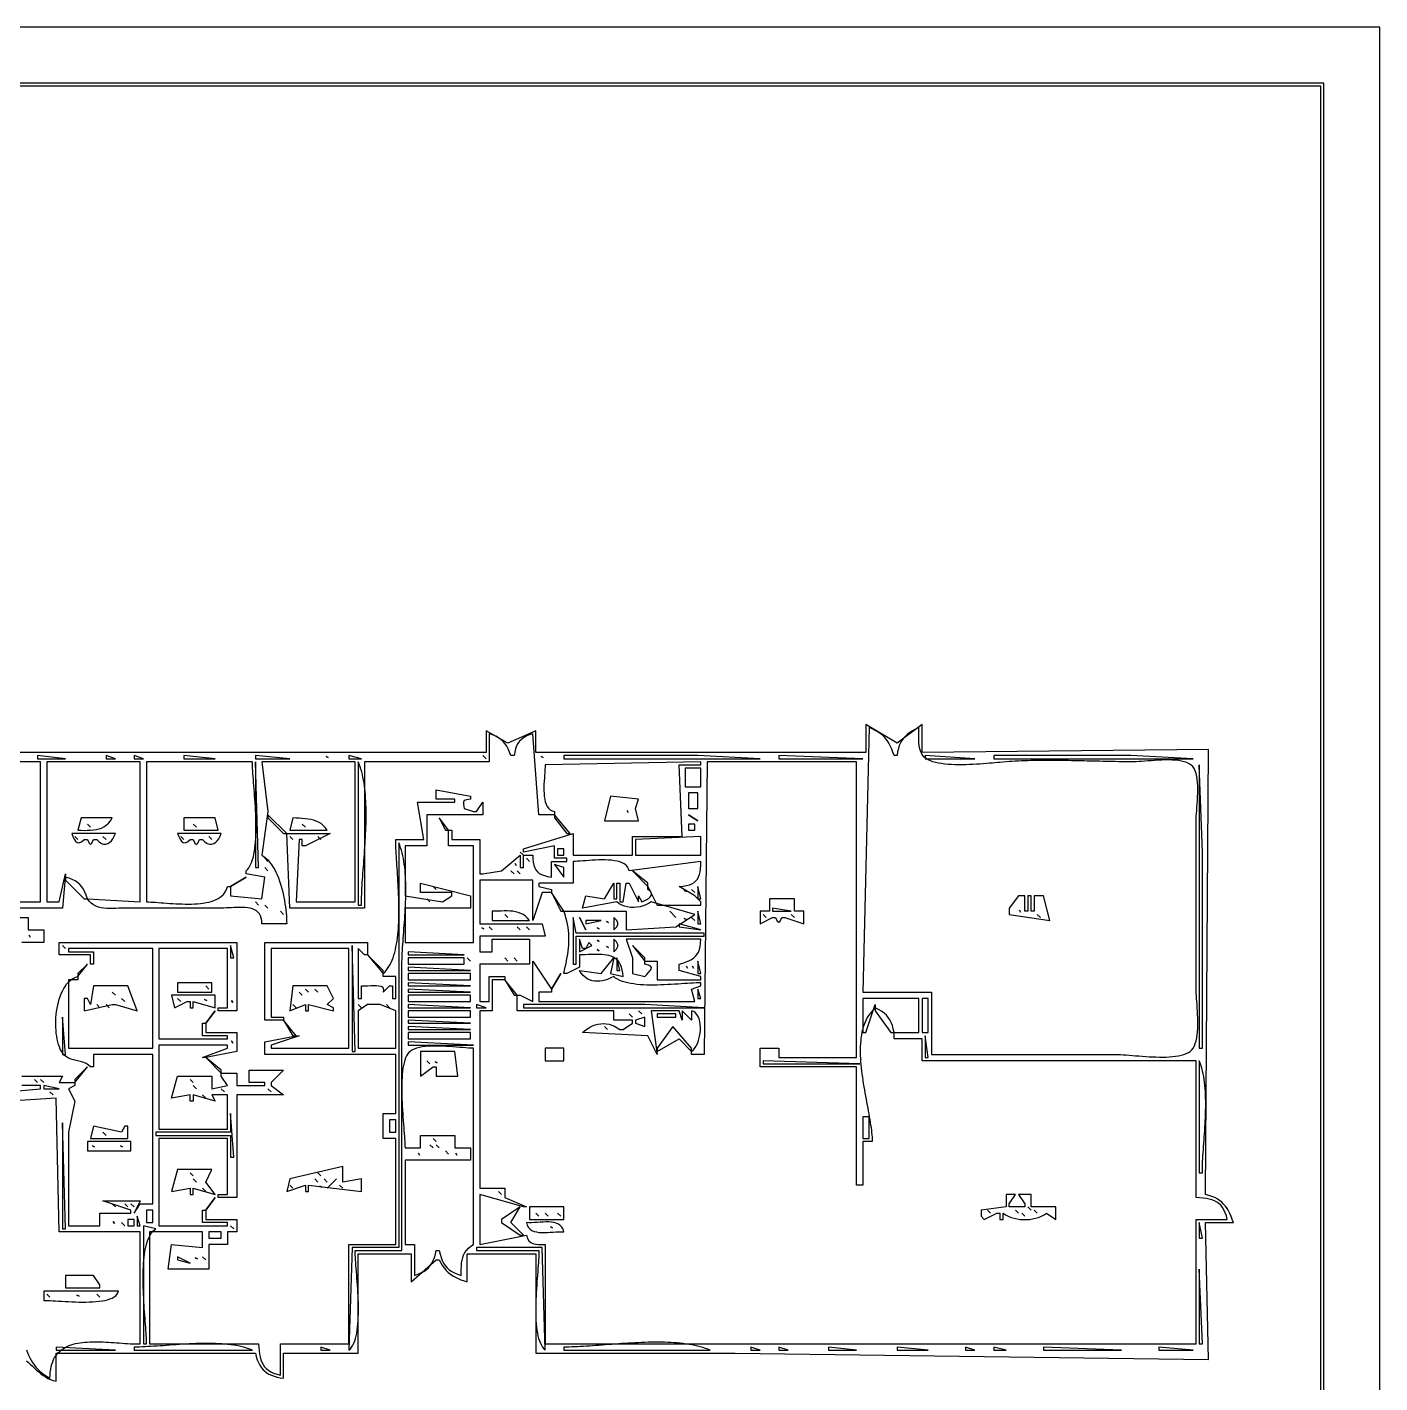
# Model space of a CAD drawing. Extents: x 0 to 1224, y 0 to 792.
# Drawn here: x 789.7 to 1224, y 356.5 to 792 of the extents above; entities that cross this region are included whole.
import ezdxf

# ---------------------------------------------------------------- set-up
doc = ezdxf.new("R2010")
doc.units = 0
doc.layers.add('C7', color=7, linetype='CONTINUOUS')

msp = doc.modelspace()

# ---------------------------------------------------------------- linework, layer by layer
at = {"layer": 'C7'}
for points in [[(0, 792), (0, 0), (1224, 0), (1224, 792), (0, 792)], [(35, 774), (35, 17), (1206, 17), (1206, 774), (35, 774)], [(36, 773), (36, 18), (1205, 18), (1205, 773), (36, 773)], [(789.5055, 363.5961), (790.1588, 363.0339), (790.8002, 362.4447), (791.4364, 361.8384), (792.0741, 361.2249), (792.7202, 360.6139), (793.3814, 360.0153), (794.0644, 359.4389), (794.7761, 358.8947), (795.5231, 358.3925), (796.3122, 357.942), (797.1502, 357.5532), (798.0439, 357.2359), (799, 357), (799, 366), (863, 366), (863.2528, 364.929), (863.5579, 363.9469), (863.9171, 363.0508), (864.3326, 362.2376), (864.8061, 361.5044), (865.3396, 360.8479), (865.935, 360.2653), (866.5943, 359.7535), (867.3194, 359.3095), (868.1123, 358.9302), (868.9749, 358.6126), (869.909, 358.3537), (870.9167, 358.1505), (872, 358), (872, 366), (896, 366), (896, 398), (913, 398), (913, 389), (921, 396), (922, 396), (922.5103, 395.0162), (923.051, 394.1266), (923.626, 393.3246), (924.2394, 392.604), (924.895, 391.9583), (925.5968, 391.3811), (926.3489, 390.8661), (927.155, 390.4068), (928.0192, 389.997), (928.9455, 389.6301), (929.9377, 389.2999), (931, 389), (931, 398), (953, 398), (953, 366), (972, 366), (1017, 365.999237), (1169, 364), (1168, 408), (1177, 408), (1176.6246, 409.028), (1176.2354, 409.9963), (1175.8255, 410.9049), (1175.3882, 411.7541), (1174.9165, 412.5439), (1174.4038, 413.2744), (1173.843, 413.9458), (1173.2274, 414.5581), (1172.5501, 415.1116), (1171.8044, 415.6063), (1170.9834, 416.0424), (1170.0802, 416.4199), (1169.088, 416.7391), (1168, 417), (1169, 560), (1077, 559), (1077, 568), (1069, 562), (1059, 568), (1059, 559), (987, 559), (953, 559), (953, 566), (944, 562), (937, 566), (937, 559), (743, 559)], [(1060, 567), (1058, 482), (1080, 482), (1080, 462), (1139, 462), (1139.8119, 461.9887), (1140.6748, 461.9571), (1141.5837, 461.9084), (1142.5337, 461.8457), (1143.5199, 461.7723), (1144.5373, 461.6914), (1145.581, 461.6062), (1146.646, 461.5198), (1147.7275, 461.4356), (1148.8204, 461.3566), (1149.9199, 461.2862), (1151.021, 461.2274), (1152.1189, 461.1836), (1153.2085, 461.1579), (1154.2849, 461.1536), (1155.3432, 461.1738), (1156.3785, 461.2217), (1157.3858, 461.3006), (1158.3602, 461.4136), (1159.2968, 461.564), (1160.1907, 461.755), (1161.0368, 461.9897), (1161.8303, 462.2714), (1162.5663, 462.6034)], [(1078.3178, 557.0277), (1077.5754, 557.6481), (1077.0007, 558.3847), (1076.5732, 559.2178), (1076.2724, 560.1277), (1076.0781, 561.0949), (1075.9696, 562.0996), (1075.9265, 563.1223), (1075.9285, 564.1433), (1075.955, 565.143), (1075.9856, 566.1017), (1076, 567), (1074.9414, 566.4967), (1073.9803, 565.9797), (1073.1134, 565.4398), (1072.3372, 564.8676), (1071.6485, 564.2535), (1071.044, 563.5884), (1070.5204, 562.8628), (1070.0744, 562.0674), (1069.7026, 561.1928), (1069.4019, 560.2296), (1069.1687, 559.1684), (1069, 558), (1068, 558), (1067.6482, 559.0546), (1067.2777, 560.0307), (1066.8816, 560.9332), (1066.453, 561.767), (1065.985, 562.5371), (1065.4708, 563.2485), (1064.9035, 563.9061), (1064.2763, 564.5149), (1063.5821, 565.0798), (1062.8143, 565.6059), (1061.9659, 566.0979), (1061.0301, 566.5609), (1060, 567)], [(788, 455), (801, 455), (800, 453), (805, 453), (805, 452), (803, 451), (805, 447), (803, 437), (803, 407), (813, 407), (813, 411), (823, 411), (823, 412), (814, 415), (826, 415), (824, 411), (826, 414), (830, 414), (830, 462), (811, 462), (811, 458), (810, 458), (809.3637, 458.6013), (808.657, 459.0597), (807.8948, 459.4054), (807.0924, 459.6686), (806.2646, 459.8795), (805.4267, 460.0685), (804.5936, 460.2657), (803.7804, 460.5013), (803.0021, 460.8057), (802.2739, 461.2091), (801.6107, 461.7416), (801.0277, 462.4336), (800.6549, 463.0351), (800.3172, 463.7017), (800.0145, 464.428), (799.747, 465.2085), (799.5148, 466.0379), (799.3177, 466.9108), (799.156, 467.8217), (799.0296, 468.7651), (798.9386, 469.7357), (798.883, 470.7281), (798.863, 471.7369), (798.8785, 472.7565), (798.9297, 473.7817), (799.0165, 474.8069), (799.139, 475.8268), (799.2973, 476.836), (799.4915, 477.829), (799.7215, 478.8005), (799.9874, 479.7449), (800.2893, 480.6569), (800.6272, 481.5311), (801.0013, 482.362), (801.4114, 483.1442), (801.8578, 483.8724), (802.3404, 484.5411), (802.8593, 485.1448), (803.4145, 485.6782), (804.0061, 486.1358), (804.6342, 486.5123), (805.2988, 486.8021), (806, 487), (806, 486), (803, 486), (803, 464), (830, 464), (830, 496), (803, 496), (803, 495), (811, 495), (811, 491), (810, 491), (810, 494), (800, 494), (800, 498), (857, 498), (857, 476), (851, 476), (851, 477), (854, 477), (854, 496), (832, 496), (832, 467), (854, 467), (854, 468), (846, 468), (846, 472), (847, 472), (847, 469), (857, 469), (857, 463), (847, 461), (846, 461), (854, 464), (854, 465), (832, 465), (832, 438), (854, 438), (854, 449), (849, 449), (850, 447), (843, 449), (843, 447), (842, 447), (842, 449), (836, 448), (838, 455), (849, 455), (849, 451), (854, 452), (852, 455), (852, 456), (857, 456), (857, 452), (866, 452), (866, 453), (861, 453), (861, 457), (872, 457), (868, 453), (868, 452), (872, 449), (857, 449), (857, 416), (851, 416), (851, 417), (854, 417), (854, 435), (832, 435), (832, 407), (854, 407), (854, 408), (846, 408), (846, 412), (847, 412), (847, 409), (857, 409), (857, 405), (854, 405), (854, 401), (848, 401), (848, 393), (835, 393), (836, 401), (846, 400), (846, 405), (829, 405), (829, 369), (864, 369), (864.0454, 367.8606), (864.1301, 366.7862), (864.2617, 365.7768), (864.4479, 364.8325), (864.6964, 363.9534), (865.0148, 363.1398), (865.4109, 362.3916), (865.8922, 361.7092), (866.4664, 361.0925), (867.1412, 360.5416), (867.9243, 360.0569), (868.8234, 359.6382), (869.846, 359.2859), (871, 359), (871, 369), (893, 369), (893, 401), (908, 401), (908, 435), (904, 435), (904, 443), (908, 443), (908, 462), (866, 462), (866, 466), (876, 468), (877, 468), (868, 465), (868, 464), (893, 464), (893, 496), (868, 496), (868, 474), (872, 474), (872, 473), (866, 473), (866, 498), (899, 498), (899, 494), (898, 494), (896, 496), (896, 480), (897, 480), (897, 484), (898.0412, 484.0215), (899.0664, 484.0709), (900.054, 484.1254), (900.9822, 484.162), (901.8295, 484.1579), (902.5742, 484.0903), (903.1946, 483.9364), (903.669, 483.6732), (903.9758, 483.278), (904.0934, 482.7279), (904, 482), (906, 484), (907, 484), (907, 480), (908, 480), (908, 487), (904, 487), (904, 488), (904.5024, 488.4785), (904.9724, 489.0059), (905.4111, 489.5804), (905.8193, 490.1999), (906.198, 490.8623), (906.5481, 491.5657), (906.8707, 492.3081), (907.1665, 493.0875), (907.4367, 493.9019), (907.682, 494.7492), (907.9035, 495.6276), (908.1022, 496.5349), (908.2789, 497.4691), (908.4346, 498.4284), (908.5703, 499.4106), (908.6869, 500.4138), (908.7854, 501.436), (908.8667, 502.4751), (908.9317, 503.5293), (908.9814, 504.5963), (909.0168, 505.6744), (909.0387, 506.7614), (909.0482, 507.8554), (909.0462, 508.9544), (909.0336, 510.0563), (909.0113, 511.1592), (908.9805, 512.2611), (908.9418, 513.3599), (908.8964, 514.4537), (908.8452, 515.5405), (908.7891, 516.6182), (908.7291, 517.6849), (908.666, 518.7385), (908.601, 519.7771), (908.5348, 520.7987), (908.4685, 521.8012), (908.4029, 522.7827), (908.3391, 523.7411), (908.2781, 524.6745), (908.2206, 525.5809), (908.1678, 526.4582), (908.1204, 527.3044), (908.0796, 528.1176), (908.0462, 528.8958), (908.0211, 529.6369), (908.0054, 530.3389), (908, 531), (917, 531), (915, 543), (927, 543), (927, 544), (921, 544), (921, 547), (932, 545), (932, 544), (930.7454, 543.811), (930.0244, 543.5396), (929.7308, 543.0627), (929.7581, 542.2571), (930, 541), (933, 540), (934, 540), (936, 543), (936, 539), (918, 539), (918, 529), (911, 529), (911, 513), (923, 511), (926, 513), (926, 514), (916, 514), (916, 517), (932, 513), (932, 509), (911, 509), (911, 498), (933, 498), (933, 529), (925, 529), (925, 534), (926, 534), (926, 531), (935, 531), (935, 520), (936, 520), (942, 521), (948, 526), (948, 522), (949, 522), (949, 526), (952, 526), (952.067, 524.7938), (952.1917, 523.7246), (952.3866, 522.7847), (952.6646, 521.9664), (953.0382, 521.262), (953.5202, 520.664), (954.1232, 520.1646), (954.86, 519.7562), (955.7433, 519.431), (956.7857, 519.1815), (958, 519), (958, 524), (963, 524), (963, 525), (959, 525), (959, 529), (949, 527), (949, 528), (965, 533), (965, 526), (984, 526), (984, 532), (1000, 532), (999, 555), (1006, 555), (1006, 556), (956, 555), (955.9842, 554.2779), (955.9421, 553.4799), (955.8819, 552.6179), (955.8114, 551.7041), (955.7389, 550.7505), (955.6723, 549.7693), (955.6196, 548.7725), (955.5888, 547.7723), (955.5881, 546.7806), (955.6255, 545.8097), (955.7089, 544.8717), (955.8465, 543.9785), (956.0462, 543.1424), (956.3161, 542.3753), (956.6643, 541.6895), (957.0987, 541.0969), (957.6274, 540.6097), (958.2585, 540.2401), (959, 540), (959, 539), (954, 539), (952, 565), (950.8854, 564.6342), (949.9139, 564.2204), (949.0748, 563.7485), (948.3571, 563.2089), (947.7503, 562.5917), (947.2434, 561.8872), (946.8257, 561.0855), (946.4864, 560.177), (946.2147, 559.1517), (946, 558), (945, 558), (944.5858, 559.1136), (944.1404, 560.1168), (943.6518, 561.0164), (943.1077, 561.8195), (942.4961, 562.533), (941.8048, 563.1638), (941.0217, 563.719), (940.1346, 564.2054), (939.1314, 564.6301), (938, 565), (938, 556), (898, 556), (898, 509), (874, 509), (873, 533), (887, 533), (879, 529), (878, 529), (878, 531), (877, 531), (876, 511), (895, 511), (895, 556), (865, 556), (867, 540), (865, 526), (865.6833, 525.5702), (866.3319, 525.0579), (866.9463, 524.469), (867.5271, 523.8092), (868.0749, 523.0846), (868.5902, 522.3008), (869.0737, 521.4639), (869.526, 520.5797), (869.9476, 519.6541), (870.3391, 518.6929), (870.7011, 517.702), (871.0342, 516.6872), (871.339, 515.6545), (871.616, 514.6098), (871.8659, 513.5588), (872.0892, 512.5076), (872.2865, 511.4618), (872.4584, 510.4275), (872.6055, 509.4104), (872.7284, 508.4165), (872.8277, 507.4517), (872.9039, 506.5217), (872.9576, 505.6325), (872.9894, 504.79), (873, 504), (865, 504), (864.9784, 504.975), (864.838, 505.825), (864.5876, 506.5583), (864.2358, 507.1828), (863.7915, 507.7067), (863.2635, 508.1381), (862.6606, 508.485), (861.9915, 508.7557), (861.265, 508.9581), (860.4899, 509.1004), (859.6751, 509.1907), (858.8292, 509.2371), (857.9611, 509.2477), (857.0795, 509.2306), (856.1933, 509.1939), (855.3113, 509.1457), (854.4421, 509.0941), (853.5946, 509.0472), (852.7777, 509.0131), (852, 509), (821, 509), (820.0504, 508.9863), (819.0892, 508.9543), (818.1227, 508.9172), (817.1574, 508.8885), (816.1998, 508.8815), (815.2565, 508.9096), (814.3338, 508.9861), (813.4384, 509.1244), (812.5766, 509.3378), (811.755, 509.6397), (810.98, 510.0436), (810.2582, 510.5626), (809.596, 511.2103), (809, 512), (826, 511), (826, 556), (796, 556), (796, 511), (800, 511), (802, 520), (801, 509), (763, 509)], [(793, 558), (793, 557), (802, 557), (793, 558)], [(815, 558), (815, 557), (818, 557), (815, 558)], [(824, 558), (824, 557), (827, 557), (824, 558)], [(840, 558), (840, 557), (850, 557), (840, 558)], [(863, 558), (863, 557), (874, 557), (863, 558)], [(885.666687, 557.666687), (886.333313, 557.333313), (885.666687, 557.666687)], [(893, 558), (893, 557), (897, 557), (893, 558)], [(936, 558), (937, 557), (936, 558)], [(954.666687, 557.666687), (955.333313, 557.333313), (954.666687, 557.666687)], [(962, 558), (962, 557), (1025, 557), (1005, 558), (962, 558)], [(1031, 558), (1031, 557), (1058, 557), (1031, 558)], [(1078, 558), (1078, 557), (1094, 557), (1078, 558)], [(1100, 558), (1100, 557), (1164, 557), (1144, 558), (1100, 558)], [(764, 511), (794, 511), (794, 556), (766, 556)], [(828, 556), (828, 511), (828.6599, 510.9908), (829.372, 510.9652), (830.132, 510.9256), (830.9355, 510.8746), (831.7784, 510.8147), (832.6563, 510.7487), (833.565, 510.6789), (834.5003, 510.6081), (835.4577, 510.5387), (836.4331, 510.4734), (837.4222, 510.4147), (838.4207, 510.3651), (839.4244, 510.3273), (840.4289, 510.3039), (841.4301, 510.2973), (842.4235, 510.3102), (843.4051, 510.3452), (844.3704, 510.4047), (845.3152, 510.4915), (846.2353, 510.608), (847.1263, 510.7568), (847.9841, 510.9405), (848.8043, 511.1617), (849.5826, 511.4229), (850.3148, 511.7267), (850.9967, 512.0758), (851.6239, 512.4725), (852.1921, 512.9196), (852.6972, 513.4196), (853.1348, 513.9751), (853.5006, 514.5886), (853.7904, 515.2627), (854, 516), (855, 516), (855, 513), (865, 512), (866, 519), (860, 520), (860, 521), (860.4392, 521.4393), (860.839, 521.9519), (861.2011, 522.5339), (861.5268, 523.1814), (861.8178, 523.8905), (862.0756, 524.6574), (862.3018, 525.4782), (862.4978, 526.349), (862.6653, 527.266), (862.8057, 528.2254), (862.9206, 529.2232), (863.0115, 530.2556), (863.08, 531.3187), (863.1276, 532.4086), (863.1559, 533.5216), (863.1664, 534.6536), (863.1606, 535.801), (863.14, 536.9597), (863.1063, 538.126), (863.061, 539.2959), (863.0055, 540.4656), (862.9415, 541.6312), (862.8704, 542.789), (862.7939, 543.9349), (862.7134, 545.0652), (862.6305, 546.1759), (862.5467, 547.2633), (862.4636, 548.3234), (862.3827, 549.3523), (862.3056, 550.3463), (862.2337, 551.3014), (862.1687, 552.2139), (862.1121, 553.0797), (862.0653, 553.8951), (862.03, 554.6562), (862.0077, 555.3591), (862, 556), (828, 556)], [(863, 556), (863, 522), (864, 522), (863, 556)], [(896, 556), (896, 510), (897, 510), (897.0053, 510.8407), (897.0207, 511.7024), (897.0456, 512.5839), (897.079, 513.4844), (897.1204, 514.4027), (897.1689, 515.338), (897.2237, 516.2892), (897.2842, 517.2553), (897.3496, 518.2354), (897.419, 519.2284), (897.4918, 520.2334), (897.5673, 521.2493), (897.6445, 522.2752), (897.7229, 523.31), (897.8017, 524.3529), (897.88, 525.4027), (897.9572, 526.4586), (898.0324, 527.5194), (898.105, 528.5843), (898.1742, 529.6522), (898.2393, 530.7221), (898.2994, 531.793), (898.3538, 532.864), (898.4018, 533.934), (898.4426, 535.0021), (898.4755, 536.0673), (898.4997, 537.1285), (898.5144, 538.1848), (898.519, 539.2352), (898.5126, 540.2787), (898.4945, 541.3143), (898.464, 542.341), (898.4203, 543.3578), (898.3626, 544.3638), (898.2902, 545.3578), (898.2023, 546.3391), (898.0983, 547.3064), (897.9772, 548.259), (897.8384, 549.1957), (897.6812, 550.1155), (897.5047, 551.0176), (897.3083, 551.9008), (897.0911, 552.7642), (896.8524, 553.6068), (896.5915, 554.4276), (896.3076, 555.2257), (896, 556)], [(1008, 556), (1007, 462), (1003, 462), (1003, 463), (1003.5112, 463.3802), (1003.982, 463.8977), (1004.4086, 464.5343), (1004.7874, 465.2718), (1005.1146, 466.092), (1005.3865, 466.9766), (1005.5996, 467.9076), (1005.75, 468.8667), (1005.8342, 469.8357), (1005.8483, 470.7964), (1005.7888, 471.7306), (1005.652, 472.6201), (1005.4341, 473.4468), (1005.1315, 474.1924), (1004.7404, 474.8387), (1004.2573, 475.3675), (1003.6784, 475.7607), (1003, 476), (1003, 473), (1000, 476), (1000, 473), (999, 476), (990, 476), (992, 462), (989, 468), (968, 469), (968.7711, 469.6737), (969.5682, 470.2639), (970.388, 470.7683), (971.2275, 471.1847), (972.0834, 471.5106), (972.9524, 471.7438), (973.8316, 471.8821), (974.7176, 471.9232), (975.6073, 471.8648), (976.4975, 471.7045), (977.3851, 471.4402), (978.2668, 471.0695), (979.1395, 470.5902), (980, 470), (981, 470), (984, 472), (984, 473), (978, 473), (978, 476), (947, 476), (947, 481), (948, 481), (952, 479), (952, 492), (958, 483), (958, 482), (954, 482), (954, 479), (1004, 479), (1003, 483), (1006, 484), (1006, 485), (1005.2464, 484.9911), (1004.4365, 484.9663), (1003.5749, 484.9277), (1002.6661, 484.878), (1001.7148, 484.8194), (1000.7254, 484.7543), (999.7026, 484.6853), (998.651, 484.6145), (997.575, 484.5445), (996.4793, 484.4777), (995.3685, 484.4164), (994.2472, 484.3631), (993.1198, 484.3202), (991.991, 484.29), (990.8654, 484.2749), (989.7475, 484.2775), (988.642, 484.2999), (987.5533, 484.3448), (986.486, 484.4144), (985.4448, 484.5111), (984.4342, 484.6374), (983.4588, 484.7957), (982.5231, 484.9883), (981.6317, 485.2177), (980.7893, 485.4862), (980.0003, 485.7963), (979.2694, 486.1504), (978.6011, 486.5508), (978, 487), (977.1018, 486.5722), (976.2031, 486.2082), (975.3083, 485.914), (974.4219, 485.6956), (973.5483, 485.5589), (972.6921, 485.51), (971.8575, 485.5549), (971.0492, 485.6996), (970.2716, 485.9501), (969.5291, 486.3124), (968.8263, 486.7926), (968.1675, 487.3965), (967.5572, 488.1303), (967, 489), (974, 488), (978, 493), (977, 488), (981, 487), (980.9213, 488.1164), (980.7651, 489.112), (980.5351, 489.9935), (980.2349, 490.7675), (979.8682, 491.4408), (979.4387, 492.0201), (978.9499, 492.5122), (978.4056, 492.9238), (977.8094, 493.2616), (977.165, 493.5323), (976.476, 493.7427), (975.746, 493.8995), (974.9788, 494.0094), (974.178, 494.0792), (973.3472, 494.1156), (972.4901, 494.1253), (971.6104, 494.115), (970.7116, 494.0915), (969.7976, 494.0616), (968.8718, 494.0318), (967.9381, 494.009), (967, 494), (967, 490), (963, 488), (962, 488), (962.2417, 489.0929), (962.4713, 490.1567), (962.6865, 491.1948), (962.8851, 492.2102), (963.065, 493.2062), (963.2238, 494.186), (963.3595, 495.1528), (963.4696, 496.1098), (963.5521, 497.0603), (963.6048, 498.0074), (963.6253, 498.9543), (963.6115, 499.9043), (963.5612, 500.8606), (963.4721, 501.8264), (963.3421, 502.8048), (963.1689, 503.7992), (962.9503, 504.8127), (962.6841, 505.8485), (962.368, 506.9099), (962, 508), (982, 508), (982, 502), (998, 503), (1004, 507), (990, 511), (989.2149, 510.4822), (988.3516, 510.047), (987.4263, 509.6979), (986.4553, 509.4383), (985.4549, 509.2716), (984.4415, 509.2014), (983.4313, 509.2311), (982.4407, 509.3642), (981.4859, 509.6041), (980.5833, 509.9544), (979.7492, 510.4186), (979, 511), (968, 509), (969, 513), (975, 512), (978, 517), (978, 512), (979, 512), (979, 517), (980, 517), (980, 511), (981, 511), (982, 517), (983, 517), (986, 511), (986, 513), (987, 511), (987.8097, 511.3506), (988.6017, 511.7622), (989.305, 512.2256), (989.8483, 512.7317), (990.1606, 513.2714), (990.1707, 513.8354), (989.8076, 514.4146), (989, 515), (989, 516), (992, 510), (1006, 510), (1006, 511), (1004, 513), (999, 516), (1000.2579, 516.1064), (1001.3598, 516.2805), (1002.3155, 516.5269), (1003.1348, 516.8503), (1003.8277, 517.2554), (1004.4039, 517.7469), (1004.8733, 518.3295), (1005.2458, 519.0079), (1005.5313, 519.7867), (1005.7396, 520.6706), (1005.8806, 521.6643), (1005.9641, 522.7725), (1006, 524), (983, 521), (982.7778, 521.6767), (982.4283, 522.2649), (981.962, 522.7699), (981.3895, 523.1974), (980.7214, 523.5529), (979.9683, 523.8421), (979.1408, 524.0706), (978.2494, 524.2438), (977.3048, 524.3674), (976.3176, 524.447), (975.2984, 524.4882), (974.2576, 524.4965), (973.206, 524.4775), (972.1541, 524.4368), (971.1126, 524.38), (970.0919, 524.3127), (969.1027, 524.2404), (968.1556, 524.1687), (967.2612, 524.1032), (966.4301, 524.0496), (965.6728, 524.0133), (965, 524), (965, 517), (954, 517), (954, 516), (958, 515), (958, 514), (955, 514), (952, 505), (952, 518), (935, 518), (935, 504), (955, 504), (956, 500), (935, 500), (935, 495), (939, 495), (939, 499), (951, 499), (951, 491), (935, 491), (935, 479), (938, 479), (938, 487), (943, 487), (943, 486), (939, 486), (939, 476), (935, 476), (935, 419), (943, 419), (943, 416), (950, 413), (949, 413), (935, 417), (935, 401), (950, 404), (950.3361, 402.8946), (950.7959, 402.0975), (951.3766, 401.5589), (952.0755, 401.2289), (952.89, 401.0579), (953.8174, 400.9959), (954.8549, 400.9932), (956, 401), (956, 369), (1165, 369), (1165, 409), (1175, 409), (1174.714, 410.1539), (1174.3616, 411.1766), (1173.943, 412.0756), (1173.4582, 412.8587), (1172.9074, 413.5336), (1172.2907, 414.1078), (1171.6083, 414.5891), (1170.8601, 414.9851), (1170.0465, 415.3035), (1169.1675, 415.552), (1168.2232, 415.7382), (1167.2137, 415.8698), (1166.1393, 415.9545), (1165, 416), (1165, 460), (1077, 460), (1077, 467), (1068, 467), (1068, 469), (1076, 469), (1076, 480), (1058, 480), (1058, 469), (1059, 469), (1062, 478), (1062, 477), (1061.3943, 476.4321), (1060.836, 475.8303), (1060.3236, 475.1957), (1059.8557, 474.5298), (1059.4306, 473.8339), (1059.0471, 473.1094), (1058.7036, 472.3576), (1058.3986, 471.5798), (1058.1308, 470.7774), (1057.8985, 469.9518), (1057.7004, 469.1042), (1057.535, 468.2361), (1057.4009, 467.3488), (1057.2964, 466.4437), (1057.2203, 465.522), (1057.171, 464.5852), (1057.1471, 463.6346), (1057.1471, 462.6716), (1057.1695, 461.6974), (1057.2128, 460.7135), (1057.2757, 459.7211), (1057.3566, 458.7218), (1057.454, 457.7166), (1057.5666, 456.7072), (1057.6928, 455.6947), (1057.8311, 454.6806), (1057.9802, 453.6661), (1058.1385, 452.6527), (1058.3046, 451.6417), (1058.4769, 450.6344), (1058.6541, 449.6322), (1058.8347, 448.6364), (1059.0172, 447.6484), (1059.2001, 446.6695), (1059.382, 445.7012), (1059.5614, 444.7446), (1059.7369, 443.8012), (1059.9069, 442.8724), (1060.07, 441.9594), (1060.2248, 441.0637), (1060.3698, 440.1865), (1060.5035, 439.3293), (1060.6244, 438.4934), (1060.7311, 437.68), (1060.8221, 436.8907), (1060.8959, 436.1266), (1060.9512, 435.3893), (1060.9863, 434.6799), (1061, 434), (1058, 434), (1058, 420), (1056, 420), (1056, 458), (1025, 458), (1025, 464), (1031, 464), (1031, 461), (1056, 461), (1056, 556), (1008, 556)], [(1001, 554), (1001, 548), (1006, 548), (1006, 554), (1001, 554)], [(1102, 555.8309), (1101.2607, 555.7627), (1100.4487, 555.6866), (1099.571, 555.6049), (1098.6346, 555.5202), (1097.6463, 555.435), (1096.6133, 555.3518), (1095.5425, 555.2729), (1094.4409, 555.201), (1093.3154, 555.1386), (1092.173, 555.0881), (1091.0207, 555.0519), (1089.8656, 555.0327), (1088.7145, 555.0329), (1087.5745, 555.055), (1086.4525, 555.1014), (1085.3555, 555.1747), (1084.2905, 555.2774), (1083.2645, 555.4119), (1082.2844, 555.5808), (1081.3573, 555.7865), (1080.4901, 556.0316), (1079.6898, 556.3185), (1078.9634, 556.6497), (1078.3179, 557.0277)], [(1162.5662, 462.6033), (1163.1396, 462.9757), (1163.6387, 463.4652), (1164.0681, 464.0615), (1164.4322, 464.7548), (1164.7357, 465.5349), (1164.983, 466.3918), (1165.1788, 467.3156), (1165.3274, 468.2961), (1165.4336, 469.3234), (1165.5018, 470.3875), (1165.5366, 471.4782), (1165.5425, 472.5856), (1165.524, 473.6997), (1165.4858, 474.8104), (1165.4323, 475.9076), (1165.368, 476.9815), (1165.2976, 478.0218), (1165.2256, 479.0187), (1165.1565, 479.9621), (1165.0948, 480.842), (1165.0451, 481.6482), (1165.012, 482.3709), (1165, 483), (1165, 537), (1165.015, 537.7012), (1165.0557, 538.5052), (1165.1157, 539.3988), (1165.1885, 540.3685), (1165.2675, 541.4011), (1165.3463, 542.4831), (1165.4184, 543.6012), (1165.4773, 544.742), (1165.5164, 545.8922), (1165.5294, 547.0384), (1165.5097, 548.1673), (1165.4508, 549.2656), (1165.3462, 550.3197), (1165.1895, 551.3165), (1164.9742, 552.2426), (1164.6937, 553.0845), (1164.3416, 553.829), (1163.9114, 554.4627), (1163.3966, 554.9722), (1162.7616, 555.3946), (1162.0292, 555.7428), (1161.2101, 556.0228), (1160.3148, 556.2402), (1159.3541, 556.4011), (1158.3386, 556.5112), (1157.279, 556.5765), (1156.1859, 556.6029), (1155.07, 556.5961), (1153.9419, 556.5621), (1152.8123, 556.5068), (1151.6918, 556.4359), (1150.5912, 556.3555), (1149.521, 556.2713), (1148.4919, 556.1893), (1147.5146, 556.1153), (1146.5998, 556.0551), (1145.758, 556.0147), (1145, 556), (1144.0097, 556.0017), (1143.0179, 556.0068), (1142.0246, 556.0149), (1141.0299, 556.0259), (1140.0338, 556.0394), (1139.0365, 556.0551), (1138.038, 556.0729), (1137.0384, 556.0924), (1136.0378, 556.1134), (1135.0362, 556.1357), (1134.0338, 556.1588), (1133.0307, 556.1827), (1132.0268, 556.207), (1131.0224, 556.2315), (1130.0174, 556.2559), (1129.012, 556.2799), (1128.0063, 556.3033), (1127.0003, 556.3259), (1125.9941, 556.3472), (1124.9877, 556.3672), (1123.9814, 556.3855), (1122.9751, 556.4018), (1121.9689, 556.416), (1120.9629, 556.4277), (1119.9573, 556.4366), (1118.952, 556.4426), (1117.9472, 556.4453), (1116.9429, 556.4445), (1115.9393, 556.4399), (1114.9364, 556.4312), (1113.9342, 556.4183), (1112.9329, 556.4008), (1111.9326, 556.3784), (1110.9334, 556.3509), (1109.9352, 556.3181), (1108.9382, 556.2797), (1107.9425, 556.2353), (1106.9482, 556.1849), (1105.9554, 556.128), (1104.964, 556.0644), (1103.9743, 555.9939), (1102.9862, 555.9161), (1102, 555.831)], [(1166, 555), (1166, 464), (1167, 464), (1167, 527), (1166, 555)], [(977, 545), (975, 537), (986, 537), (985, 541), (986, 544), (977, 545)], [(1002, 546), (1002, 541), (1005, 541), (1005, 546), (1002, 546)], [(982.333313, 540.333313), (982.666687, 539.666687), (982.333313, 540.333313)], [(807, 538), (806, 534), (807.0615, 533.9951), (808.0936, 533.9886), (809.0946, 533.9951), (810.0627, 534.0292), (810.9961, 534.1057), (811.8931, 534.2392), (812.7517, 534.4443), (813.5703, 534.7357), (814.347, 535.1281), (815.0802, 535.636), (815.7679, 536.2742), (816.4084, 537.0573), (817, 538), (807, 538)], [(809, 536), (810, 535), (809, 536)], [(840, 538), (840, 534), (851, 534), (850, 538), (840, 538)], [(843, 536), (844, 535), (843, 536)], [(867, 539), (867, 538), (872, 533), (873, 533), (867, 539)], [(875, 538), (874, 534), (886, 534), (885.3959, 534.8561), (884.7374, 535.5667), (884.0283, 536.1464), (883.2725, 536.6102), (882.4738, 536.9726), (881.636, 537.2486), (880.763, 537.4529), (879.8586, 537.6002), (878.9266, 537.7054), (877.9709, 537.7832), (876.9954, 537.8484), (876.0038, 537.9157), (875, 538)], [(878, 536), (879, 535), (878, 536)], [(922, 538), (924, 534), (925, 534), (922, 538)], [(959, 539), (959, 538), (963, 533), (964, 533), (959, 539)], [(1002, 539), (1005, 537), (1002, 539)], [(1002, 536), (1002, 534), (1004, 534), (1004, 536), (1002, 536)], [(804, 533), (804.3568, 532.0001), (804.7618, 531.1369), (805.2289, 530.471), (805.7723, 530.0635), (806.4059, 529.9753), (807.1437, 530.2671), (808, 531), (809, 531), (809.5339, 529.8485), (810, 529.4647), (810.466, 529.8485), (811, 531), (812, 531), (812.7613, 530.2679), (813.505, 529.7917), (814.2241, 529.5531), (814.912, 529.5337), (815.5617, 529.7153), (816.1664, 530.0797), (816.7194, 530.6086), (817.2139, 531.2838), (817.643, 532.087), (818, 533), (804, 533)], [(805, 532), (806, 531), (805, 532)], [(814, 532), (815, 531), (814, 532)], [(838, 533), (838.3568, 532.0001), (838.7618, 531.1368), (839.229, 530.471), (839.7723, 530.0635), (840.4059, 529.9753), (841.1438, 530.2671), (842, 531), (843, 531), (843.5339, 529.8485), (844, 529.4647), (844.466, 529.8485), (845, 531), (846, 531), (846.7613, 530.2679), (847.505, 529.7917), (848.2241, 529.5531), (848.912, 529.5337), (849.5617, 529.7153), (850.1664, 530.0797), (850.7194, 530.6086), (851.2139, 531.2838), (851.643, 532.087), (852, 533), (838, 533)], [(839, 532), (840, 531), (839, 532)], [(848, 532), (849, 531), (848, 532)], [(874, 532), (875, 531), (874, 532)], [(883, 532), (884, 531), (883, 532)], [(985, 531), (985, 526), (1006, 526), (1006, 532), (985, 531)], [(909, 530), (909, 400), (894, 400), (893, 367), (893.4516, 367.4538), (893.8597, 367.9839), (894.2261, 368.586), (894.5527, 369.2556), (894.8413, 369.9884), (895.0937, 370.7799), (895.3119, 371.6258), (895.4976, 372.5218), (895.6527, 373.4633), (895.7791, 374.4461), (895.8786, 375.4657), (895.9531, 376.5178), (896.0044, 377.5979), (896.0343, 378.7017), (896.0448, 379.8249), (896.0376, 380.9629), (896.0146, 382.1115), (895.9776, 383.2663), (895.9286, 384.4228), (895.8693, 385.5767), (895.8017, 386.7235), (895.7275, 387.859), (895.6486, 388.9787), (895.5668, 390.0783), (895.4841, 391.1533), (895.4022, 392.1993), (895.323, 393.2121), (895.2484, 394.1871), (895.1802, 395.12), (895.1202, 396.0065), (895.0704, 396.8421), (895.0325, 397.6225), (895.0084, 398.3432), (895, 399), (910, 399), (910, 490), (910.0059, 490.8472), (910.023, 491.717), (910.0503, 492.6081), (910.0868, 493.5192), (910.1316, 494.4492), (910.1837, 495.3967), (910.2421, 496.3605), (910.3058, 497.3394), (910.3738, 498.3321), (910.4453, 499.3375), (910.5191, 500.3542), (910.5943, 501.3811), (910.67, 502.4169), (910.7451, 503.4603), (910.8187, 504.5101), (910.8898, 505.5651), (910.9575, 506.6241), (911.0207, 507.6857), (911.0785, 508.7489), (911.1299, 509.8122), (911.1739, 510.8745), (911.2095, 511.9346), (911.2358, 512.9912), (911.2518, 514.043), (911.2565, 515.0889), (911.249, 516.1275), (911.2282, 517.1577), (911.1932, 518.1783), (911.143, 519.1879), (911.0767, 520.1853), (910.9932, 521.1693), (910.8915, 522.1387), (910.7708, 523.0922), (910.63, 524.0286), (910.4681, 524.9466), (910.2842, 525.8451), (910.0773, 526.7227), (909.8464, 527.5782), (909.5905, 528.4104), (909.3087, 529.2181), (909, 530)], [(948, 527), (949, 526), (948, 527)], [(960, 528), (960, 526), (962, 526), (962, 528), (960, 528)], [(866, 525), (867, 524), (866, 525)], [(946.333313, 523.333313), (946.666687, 522.666687), (946.333313, 523.333313)], [(950, 525), (951, 524), (950, 525)], [(959, 523), (962, 519), (962, 522), (959, 523)], [(802, 519), (802, 518), (808, 512), (809, 512), (808.6353, 513.1417), (808.2198, 514.1617), (807.7445, 515.0687), (807.2006, 515.8716), (806.5793, 516.5793), (805.8716, 517.2006), (805.0687, 517.7445), (804.1617, 518.2198), (803.1417, 518.6353), (802, 519)], [(855, 516), (860, 519), (855, 516)], [(866, 522), (867, 521), (866, 522)], [(945, 521), (946, 520), (945, 521)], [(947, 521), (948, 520), (947, 521)], [(984, 521), (989, 516), (989, 517), (984, 521)], [(920, 516), (921, 515), (920, 516)], [(958, 514), (961, 508), (962, 508), (958, 514)], [(1000.666687, 514.666687), (1001.333313, 514.333313), (1000.666687, 514.666687)], [(1003, 515), (1004, 514), (1003, 515)], [(1005, 516), (1005, 512), (1006, 512), (1005, 516)], [(863, 511), (864, 510), (863, 511)], [(866, 510), (867, 509), (866, 510)], [(918, 512), (919, 511), (918, 512)], [(1028, 512), (1028, 508), (1025, 508), (1025, 504), (1029, 506), (1030, 506), (1030.5339, 504.8485), (1031, 504.4647), (1031.4661, 504.8485), (1032, 506), (1033, 506), (1039, 504), (1039, 508), (1036, 508), (1036, 512), (1028, 512)], [(1108, 513), (1105, 509), (1105, 508), (1105, 507), (1118, 505), (1116, 513), (1113, 513), (1113, 508), (1112, 508), (1112, 513), (1111, 513), (1111, 508), (1110, 508), (1110, 513), (1108, 513)], [(779, 506), (790, 506), (790, 502), (795, 502), (795, 498), (788, 498)], [(871, 508), (872, 507), (871, 508)], [(939, 508), (939, 505), (951, 505), (950.3629, 505.7729), (949.6744, 506.4088), (948.939, 506.9205), (948.1609, 507.3207), (947.3446, 507.6221), (946.4944, 507.8376), (945.6147, 507.98), (944.71, 508.0619), (943.7845, 508.0962), (942.8427, 508.0956), (941.889, 508.0729), (940.9277, 508.0409), (939.9632, 508.0123), (939, 508)], [(943, 507), (944, 506), (943, 507)], [(965, 506), (965, 491), (966, 491), (966, 500), (1007, 500), (1007, 501), (966, 501), (965, 506)], [(967, 506), (969, 502), (967, 506)], [(978, 506), (978, 502), (978.8701, 502.864), (979.3052, 503.6319), (979.3052, 504.3679), (978.8701, 505.1359), (978, 506)], [(996, 508), (998, 506), (996, 508)], [(1000.666687, 505.666656), (1001.333313, 505.333344), (1000.666687, 505.666656)], [(1003, 506), (1004, 505), (1003, 506)], [(1005, 508), (1005, 504), (1006, 504), (1005, 508)], [(1026, 507), (1027, 506), (1026, 507)], [(1029, 509), (1029, 508), (1035, 508), (1029, 509)], [(1035, 507), (1036, 506), (1035, 507)], [(1108.333374, 508.333344), (1108.666626, 507.666656), (1108.333374, 508.333344)], [(1114, 507), (1115, 506), (1114, 507)], [(935.666687, 502.666656), (936.333313, 502.333344), (935.666687, 502.666656)], [(938, 503), (939, 502), (938, 503)], [(947, 503), (948, 502), (947, 503)], [(950, 503), (951, 502), (950, 503)], [(969, 505), (969, 504), (974, 505), (969, 505)], [(972.666687, 502.666656), (973.333313, 502.333344), (972.666687, 502.666656)], [(975.666687, 504.666656), (976.333313, 504.333344), (975.666687, 504.666656)], [(999, 504), (999, 503), (1006, 502), (999, 504)], [(790.333313, 500.333344), (790.666687, 499.666656), (790.333313, 500.333344)], [(801, 497), (802, 496), (801, 497)], [(855, 497), (855, 493), (856, 493), (855, 497)], [(894, 497), (894, 463), (895, 463), (894, 497)], [(967, 499), (967, 495), (971, 497), (970, 498), (969, 496), (968, 496), (967, 499)], [(972.666687, 498.666656), (973.333313, 498.333344), (972.666687, 498.666656)], [(975.666687, 496.666656), (976.333313, 496.333344), (975.666687, 496.666656)], [(978, 499), (978, 495), (978.8701, 495.864), (979.3052, 496.6319), (979.3052, 497.3679), (978.8701, 498.1359), (978, 499)], [(982, 499), (984, 493), (984, 488), (988, 487), (988.6227, 487.7087), (989.218, 488.3489), (989.7106, 488.9248), (990.0252, 489.4411), (990.0867, 489.9022), (989.8198, 490.3128), (989.1493, 490.6772), (988, 491), (988, 492), (992, 492), (992, 486), (1006, 486), (1006, 487), (999, 489), (999, 491), (1000.1747, 491.3636), (1001.2258, 491.7311), (1002.1581, 492.1177), (1002.9764, 492.539), (1003.6856, 493.0102), (1004.2905, 493.5467), (1004.796, 494.164), (1005.2067, 494.8774), (1005.5277, 495.7023), (1005.7637, 496.6541), (1005.9195, 497.7482), (1006, 499), (982, 499)], [(984, 497), (988, 492), (988, 493), (984, 497)], [(899, 494), (904, 488), (904, 489), (899, 494)], [(912, 495), (912, 494), (930, 494), (912, 495)], [(912, 493), (912, 491), (930, 491), (930, 493), (912, 493)], [(931, 493), (932, 492), (931, 493)], [(943, 493), (944, 492), (943, 493)], [(946, 493), (947, 492), (946, 493)], [(972.666687, 495.666656), (973.333313, 495.333344), (972.666687, 495.666656)], [(979, 493), (979, 489), (980, 489), (979, 493)], [(809, 491), (806, 488), (806, 487), (809, 491)], [(912, 490), (912, 489), (932, 489), (912, 490)], [(912, 488), (912, 486), (932, 486), (932, 488), (912, 488)], [(961, 488), (958, 483), (961, 488)], [(1001.333313, 490.333344), (1001.666687, 489.666656), (1001.333313, 490.333344)], [(1003.333313, 490.333344), (1003.666687, 489.666656), (1003.333313, 490.333344)], [(1005, 492), (1005, 488), (1006, 488), (1005, 492)], [(811, 484), (810, 478), (809, 480), (808, 480), (808, 476), (817, 478), (818, 478), (825, 476), (822, 484), (811, 484)], [(838, 485), (838, 482), (849, 482), (849, 485), (838, 485)], [(847, 484), (848, 483), (847, 484)], [(875, 484), (874, 476), (879, 478), (879, 476), (880, 476), (880, 478), (888, 476), (888, 477), (886, 478), (888, 480), (886, 484), (875, 484)], [(912, 485), (912, 484), (932, 484), (912, 485)], [(943, 486), (946, 481), (947, 481), (943, 486)], [(817, 482), (818, 481), (817, 482)], [(820, 480), (821, 479), (820, 480)], [(836, 481), (837, 477), (841, 479), (842, 479), (842, 477), (843, 477), (843, 479), (850, 477), (850, 481), (836, 481)], [(838, 480), (839, 479), (838, 480)], [(846.666687, 479.666656), (847.333313, 479.333344), (846.666687, 479.666656)], [(855.333313, 479.333344), (855.666687, 478.666656), (855.333313, 479.333344)], [(877, 482), (878, 481), (877, 482)], [(879, 483), (880, 482), (879, 483)], [(882, 483), (883, 482), (882, 483)], [(912, 483), (912, 482), (932, 482), (912, 483)], [(912, 481), (912, 479), (932, 479), (932, 481), (912, 481)], [(1005, 483), (1005, 480), (1006, 480), (1005, 483)], [(1077, 480), (1077, 469), (1079, 469), (1079, 480), (1077, 480)], [(812, 478), (813, 477), (812, 478)], [(815, 478), (816, 477), (815, 478)], [(850, 476), (847, 472), (850, 476)], [(875, 478), (876, 477), (875, 478)], [(896, 478), (897, 477), (896, 478)], [(899, 478), (896, 476), (896, 464), (908, 464), (908, 476), (903, 478), (902, 478), (899, 478)], [(905, 478), (906, 477), (905, 478)], [(912, 478), (912, 477), (932, 477), (912, 478)], [(912, 476), (912, 474), (932, 474), (932, 476), (912, 476)], [(934, 478), (934, 477), (937, 477), (934, 478)], [(949, 478), (949, 477), (1007, 477), (988, 478), (949, 478)], [(983, 475), (984, 474), (983, 475)], [(986, 476), (987, 475), (986, 476)], [(992, 475), (992, 474), (998, 474), (998, 475), (992, 475)], [(1062, 477), (1062, 476), (1067, 469), (1068, 469), (1067.7777, 470.1858), (1067.492, 471.2548), (1067.1351, 472.2185), (1066.6993, 473.0887), (1066.177, 473.877), (1065.5605, 474.5952), (1064.8422, 475.2549), (1064.0145, 475.8678), (1063.0696, 476.4456), (1062, 477)], [(801, 474), (801, 462), (802, 462), (801, 474)], [(872, 473), (875, 468), (876, 468), (872, 473)], [(912, 473), (912, 472), (932, 472), (912, 473)], [(912, 471), (912, 470), (932, 470), (912, 471)], [(975, 471), (976, 470), (975, 471)], [(985, 473), (985, 472), (988, 471), (988, 474), (985, 473)], [(997, 471), (992, 464), (992, 463), (999, 467), (1003, 463), (1003, 464), (997, 471)], [(855.333313, 466.333344), (855.666687, 465.666656), (855.333313, 466.333344)], [(912, 469), (912, 467), (932, 467), (932, 469), (912, 469)], [(912, 466), (912, 465), (933, 465), (912, 466)], [(1078, 468), (1078, 461), (1079, 461), (1078, 468)], [(912.6033, 462.9722), (912.185, 462.5767), (911.8094, 462.0912), (911.4746, 461.5212), (911.1786, 460.872), (910.9195, 460.149), (910.6956, 459.3578), (910.5048, 458.5036), (910.3453, 457.5921), (910.2152, 456.6284), (910.1126, 455.6182), (910.0356, 454.5668), (909.9824, 453.4797), (909.951, 452.3622), (909.9396, 451.2198), (909.9462, 450.0579), (909.969, 448.882), (910.0061, 447.6975), (910.0556, 446.5098), (910.1156, 445.3243), (910.1842, 444.1464), (910.2595, 442.9817), (910.3396, 441.8354), (910.4227, 440.7131), (910.5069, 439.6201), (910.5902, 438.562), (910.6708, 437.544), (910.7468, 436.5717), (910.8163, 435.6504), (910.8774, 434.7856), (910.9282, 433.9828), (910.9668, 433.2473), (910.9913, 432.5845), (911, 432)], [(911, 432), (916, 432), (916, 436), (927, 436), (927, 432), (932, 432), (932, 428), (911, 428), (911, 401), (914, 401), (914, 391), (915.1242, 391.3695), (916.1275, 391.7981), (917.0176, 392.2898), (917.8024, 392.8488), (918.4896, 393.4794), (919.087, 394.1857), (919.6025, 394.9719), (920.0437, 395.8423), (920.4185, 396.8009), (920.7346, 397.8521), (921, 399), (922, 399), (922.2653, 397.8521), (922.5814, 396.8009), (922.9562, 395.8423), (923.3974, 394.9719), (923.9129, 394.1857), (924.5103, 393.4794), (925.1975, 392.8488), (925.9823, 392.2898), (926.8724, 391.7981), (927.8757, 391.3695), (929, 391), (929.0111, 392.0596), (929.0343, 393.0791), (929.0834, 394.0582), (929.1726, 394.9966), (929.3157, 395.894), (929.5266, 396.75), (929.8194, 397.5643), (930.208, 398.3367), (930.7064, 399.0667), (931.3286, 399.7542), (932.0884, 400.3987), (933, 401), (933, 464), (932.2512, 464.0137), (931.4228, 464.0516), (930.5239, 464.109), (929.5634, 464.1811), (928.5505, 464.2629), (927.4942, 464.3496), (926.4035, 464.4366), (925.2876, 464.5188), (924.1554, 464.5916), (923.0161, 464.6501), (921.8788, 464.6895), (920.7523, 464.7049), (919.646, 464.6916), (918.5687, 464.6448), (917.5295, 464.5595), (916.5376, 464.431), (915.602, 464.2546), (914.7317, 464.0253), (913.9357, 463.7383), (913.2233, 463.3889), (912.6034, 462.9722)], [(916, 463), (916, 455), (920, 458), (921, 458), (921, 455), (928, 455), (927, 463), (916, 463)], [(956, 464), (956, 460), (962, 460), (962, 464), (956, 464)], [(809, 458), (805, 454), (805, 453), (809, 458)], [(847, 461), (852, 456), (852, 457), (847, 461)], [(918, 460), (919, 459), (918, 460)], [(920.666687, 459.666656), (921.333313, 459.333344), (920.666687, 459.666656)], [(1026, 460), (1026, 459), (1057, 459), (1026, 460)], [(1166, 460), (1166, 424), (1167, 424), (1167.0064, 424.8543), (1167.0248, 425.732), (1167.054, 426.6318), (1167.0929, 427.552), (1167.1402, 428.4913), (1167.1947, 429.4482), (1167.2554, 430.4213), (1167.3209, 431.4092), (1167.3901, 432.4104), (1167.4618, 433.4234), (1167.5348, 434.4469), (1167.6079, 435.4794), (1167.68, 436.5194), (1167.7498, 437.5656), (1167.8162, 438.6164), (1167.8779, 439.6704), (1167.9338, 440.7262), (1167.9828, 441.7824), (1168.0235, 442.8375), (1168.0548, 443.8901), (1168.0756, 444.9386), (1168.0846, 445.9818), (1168.0806, 447.0181), (1168.0626, 448.0461), (1168.0291, 449.0644), (1167.9792, 450.0715), (1167.9116, 451.066), (1167.825, 452.0464), (1167.7184, 453.0113), (1167.5905, 453.9593), (1167.4402, 454.8889), (1167.2662, 455.7987), (1167.0674, 456.6872), (1166.8425, 457.5531), (1166.5905, 458.3948), (1166.31, 459.2109), (1166, 460)], [(792, 454), (793, 453), (792, 454)], [(794, 454), (795, 453), (794, 454)], [(842, 454), (843, 453), (842, 454)], [(783, 450), (794, 451), (794, 452), (788, 452)], [(795, 452), (795, 451), (800, 451), (795, 452)], [(797, 450), (798, 449), (797, 450)], [(843, 452), (844, 451), (843, 452)], [(846, 449), (847, 448), (846, 449)], [(852, 451), (853, 450), (852, 451)], [(867, 451), (868, 450), (867, 451)], [(789.4995, 367.0675), (789.801, 366.2212), (790.1402, 365.3941), (790.5193, 364.5877), (790.9408, 363.8034), (791.4066, 363.0429), (791.9191, 362.3077), (792.4805, 361.5994), (793.093, 360.9194), (793.7589, 360.2694), (794.4803, 359.6509), (795.2594, 359.0655), (796.0986, 358.5146), (797, 358), (797.0278, 359.0246), (797.1045, 359.9897), (797.2284, 360.897), (797.3982, 361.7481), (797.6124, 362.5448), (797.8696, 363.2886), (798.1683, 363.9814), (798.5071, 364.6247), (798.8846, 365.2203), (799.2992, 365.7698), (799.7495, 366.2748), (800.2341, 366.7372), (800.7516, 367.1585), (801.3005, 367.5404), (801.8793, 367.8846), (802.4867, 368.1928), (803.1211, 368.4666), (803.7811, 368.7078), (804.4653, 368.918), (805.1722, 369.0989), (805.9003, 369.2522), (806.6484, 369.3794), (807.4148, 369.4824), (808.1981, 369.5629), (808.9969, 369.6223), (809.8098, 369.6626), (810.6353, 369.6852), (811.4719, 369.692), (812.3183, 369.6845), (813.1729, 369.6645), (814.0343, 369.6336), (814.9011, 369.5936), (815.7718, 369.546), (816.645, 369.4926), (817.5192, 369.4351), (818.393, 369.375), (819.2649, 369.3142), (820.1336, 369.2542), (820.9974, 369.1968), (821.8551, 369.1437), (822.7052, 369.0964), (823.5461, 369.0567), (824.3765, 369.0263), (825.195, 369.0068), (826, 369), (826, 405), (800, 405), (799, 448), (784, 447)], [(801, 440), (801, 406), (802, 406), (801, 440)], [(855, 443), (855, 437), (831, 437), (831, 436), (855, 436), (855, 429), (856, 429), (855, 443)], [(906, 441), (906, 437), (908, 437), (908, 441), (906, 441)], [(1058, 442), (1058, 435), (1060, 435), (1060, 442), (1058, 442)], [(811, 439), (810, 435), (822, 435), (822, 439), (821, 439), (820, 437), (811, 439)], [(814, 437), (815, 436), (814, 437)], [(809, 434), (809, 431), (823, 431), (823, 434), (809, 434)], [(810.666687, 432.666656), (811.333313, 432.333344), (810.666687, 432.666656)], [(819.666687, 432.666656), (820.333313, 432.333344), (819.666687, 432.666656)], [(919, 433), (920, 432), (919, 433)], [(920, 435), (921, 434), (920, 435)], [(921, 433), (922, 432), (921, 433)], [(915.333313, 430.333344), (915.666687, 429.666656), (915.333313, 430.333344)], [(924, 431), (925, 430), (924, 431)], [(927.333313, 430.333344), (927.666687, 429.666656), (927.333313, 430.333344)], [(838, 425), (836, 418), (842, 419), (842, 417), (843, 417), (843, 419), (850, 417), (847, 421), (849, 425), (838, 425)], [(842, 424), (843, 423), (842, 424)], [(874, 422), (873, 418), (879, 420), (879, 418), (880, 418), (880, 420), (897, 418), (897, 422), (891, 421), (891, 426), (874, 422)], [(883, 424), (884, 423), (883, 424)], [(843, 422), (844, 421), (843, 422)], [(846, 419), (847, 418), (846, 419)], [(874, 420), (875, 419), (874, 420)], [(882, 422), (883, 421), (882, 422)], [(883.666687, 419.666656), (884.333313, 419.333344), (883.666687, 419.666656)], [(885, 422), (886, 421), (885, 422)], [(886, 419), (889, 422), (886, 419)], [(890, 420), (891, 419), (890, 420)], [(817, 414), (818, 413), (817, 414)], [(821, 414), (822, 413), (821, 414)], [(823, 414), (824, 413), (823, 414)], [(850, 416), (847, 412), (850, 416)], [(941, 418), (942, 417), (941, 418)], [(1104, 417), (1104, 413), (1096, 412), (1096, 410), (1097, 409), (1101, 411), (1102, 411), (1102, 409), (1103, 409), (1103, 411), (1103.815, 410.4856), (1104.6806, 410.0443), (1105.5891, 409.6762), (1106.5325, 409.3814), (1107.5032, 409.1599), (1108.4934, 409.0119), (1109.4953, 408.9374), (1110.5011, 408.9366), (1111.5031, 409.0095), (1112.4936, 409.1562), (1113.4646, 409.3768), (1114.4086, 409.6713), (1115.3176, 410.04), (1116.184, 410.4829), (1117, 411), (1120, 409), (1120, 413), (1112, 413), (1112, 417), (1109, 417), (1108, 417), (1110, 414), (1110, 413), (1105, 413), (1105, 414), (1107, 417), (1104, 417)], [(825, 410), (825, 407), (826, 407), (825, 410)], [(828, 412), (828, 408), (830, 408), (830, 412), (828, 412)], [(948, 413), (942, 409), (942, 408), (948, 404), (949, 404), (945, 408), (948, 413)], [(951, 413), (951, 409), (962, 409), (962, 413), (951, 413)], [(953, 411), (954, 410), (953, 411)], [(956, 411), (957, 410), (956, 411)], [(960, 411), (961, 410), (960, 411)], [(1098, 412), (1099, 411), (1098, 412)], [(1107, 412), (1108, 411), (1107, 412)], [(1109, 411), (1110, 410), (1109, 411)], [(1111, 413), (1112, 412), (1111, 413)], [(1113, 412), (1114, 411), (1113, 412)], [(817.333313, 408.333344), (817.666687, 407.666656), (817.333313, 408.333344)], [(820, 408), (821, 407), (820, 408)], [(822, 409), (822, 407), (824, 407), (824, 409), (822, 409)], [(827, 407), (827, 369), (828, 369), (827.9932, 369.6078), (827.9738, 370.2721), (827.943, 370.9897), (827.9022, 371.7572), (827.8525, 372.5716), (827.7953, 373.4296), (827.7318, 374.3279), (827.6634, 375.2635), (827.5913, 376.233), (827.5168, 377.2333), (827.4411, 378.2611), (827.3657, 379.3133), (827.2916, 380.3867), (827.2203, 381.478), (827.1529, 382.584), (827.0909, 383.7015), (827.0354, 384.8274), (826.9877, 385.9583), (826.9491, 387.0911), (826.921, 388.2227), (826.9045, 389.3497), (826.901, 390.469), (826.9117, 391.5773), (826.938, 392.6715), (826.981, 393.7484), (827.0422, 394.8046), (827.1227, 395.8372), (827.2238, 396.8427), (827.3469, 397.818), (827.4932, 398.76), (827.6639, 399.6654), (827.8605, 400.5309), (828.084, 401.3534), (828.3359, 402.1297), (828.6174, 402.8566), (828.9298, 403.5308), (829.2744, 404.1492), (829.6524, 404.7085), (830.0651, 405.2055), (830.5139, 405.6371), (831, 406), (827, 407)], [(855, 407), (856, 406), (855, 407)], [(950, 408), (950.2666, 407.1474), (950.6566, 406.454), (951.1573, 405.9049), (951.7561, 405.4847), (952.4403, 405.1784), (953.1973, 404.9709), (954.0146, 404.847), (954.8795, 404.7916), (955.7794, 404.7896), (956.7017, 404.8259), (957.6339, 404.8853), (958.5632, 404.9527), (959.477, 405.013), (960.3629, 405.0511), (961.208, 405.0518), (962, 405), (961.7349, 405.845), (961.3462, 406.5332), (960.8464, 407.0794), (960.2482, 407.4984), (959.5642, 407.805), (958.8071, 408.0141), (957.9896, 408.1405), (957.1243, 408.1989), (956.2238, 408.2043), (955.3009, 408.1714), (954.3681, 408.115), (953.4382, 408.05), (952.5238, 407.9912), (951.6375, 407.9533), (950.792, 407.9513), (950, 408)], [(957.666687, 406.666656), (958.333313, 406.333344), (957.666687, 406.666656)], [(1166, 408), (1166, 403), (1167, 403), (1166, 408)], [(848, 405), (848, 403), (852, 403), (852, 405), (848, 405)], [(838, 397), (838, 396), (842, 395), (838, 397)], [(843.666687, 396.666656), (844.333313, 396.333344), (843.666687, 396.666656)], [(846, 397), (847, 396), (846, 397)], [(934, 400), (934, 399), (954, 399), (953.9915, 398.3432), (953.9674, 397.6225), (953.9295, 396.8421), (953.8797, 396.0065), (953.8197, 395.12), (953.7515, 394.1871), (953.6769, 393.2121), (953.5977, 392.1993), (953.5158, 391.1533), (953.4331, 390.0783), (953.3514, 388.9787), (953.2725, 387.859), (953.1983, 386.7235), (953.1306, 385.5766), (953.0713, 384.4228), (953.0223, 383.2662), (952.9854, 382.1115), (952.9624, 380.9629), (952.9552, 379.8248), (952.9656, 378.7017), (952.9956, 377.5979), (953.0468, 376.5177), (953.1213, 375.4656), (953.2208, 374.446), (953.3472, 373.4633), (953.5023, 372.5217), (953.688, 371.6258), (953.9062, 370.7799), (954.1587, 369.9883), (954.4472, 369.2556), (954.7738, 368.586), (955.1402, 367.9839), (955.5483, 367.4538), (956, 367), (955, 400), (934, 400)], [(1166, 393), (1166, 369), (1167, 369), (1166, 393)], [(802, 391), (802, 387), (813, 387), (813, 388), (811, 391), (802, 391)], [(795, 386), (795, 383), (795.6069, 382.9975), (796.3006, 382.9778), (797.0733, 382.9438), (797.9171, 382.8985), (798.824, 382.8447), (799.7863, 382.7855), (800.7959, 382.7236), (801.8451, 382.6621), (802.926, 382.6038), (804.0307, 382.5517), (805.1513, 382.5087), (806.2799, 382.4777), (807.4086, 382.4616), (808.5297, 382.4634), (809.6351, 382.486), (810.717, 382.5323), (811.7675, 382.6052), (812.7789, 382.7076), (813.743, 382.8425), (814.6522, 383.0128), (815.4985, 383.2215), (816.274, 383.4713), (816.9709, 383.7653), (817.5813, 384.1064), (818.0973, 384.4975), (818.5109, 384.9415), (818.8145, 385.4413), (819, 386), (795, 386)], [(796, 385), (797, 384), (796, 385)], [(805.666687, 384.666656), (806.333313, 384.333344), (805.666687, 384.666656)], [(812, 385), (813, 384), (812, 385)], [(799, 368), (799, 367), (818, 367), (799, 368)], [(824, 368), (824, 367), (862, 367), (861.2143, 367.3094), (860.4024, 367.5907), (859.5654, 367.8448), (858.7047, 368.0729), (857.8217, 368.2761), (856.9176, 368.4553), (855.9939, 368.6117), (855.0518, 368.7463), (854.0926, 368.8603), (853.1177, 368.9546), (852.1285, 369.0304), (851.1263, 369.0888), (850.1123, 369.1309), (849.0879, 369.1576), (848.0545, 369.1701), (847.0134, 369.1694), (845.9659, 369.1567), (844.9134, 369.133), (843.8571, 369.0994), (842.7984, 369.0569), (841.7387, 369.0066), (840.6792, 368.9497), (839.6214, 368.8871), (838.5665, 368.82), (837.5158, 368.7495), (836.4708, 368.6765), (835.4326, 368.6022), (834.4028, 368.5277), (833.3825, 368.4541), (832.3731, 368.3823), (831.376, 368.3135), (830.3925, 368.2488), (829.4239, 368.1892), (828.4715, 368.1359), (827.5367, 368.0898), (826.6208, 368.0521), (825.7252, 368.0239), (824.8511, 368.0061), (824, 368)], [(884, 368), (884, 367), (887, 367), (884, 368)], [(962, 368), (962, 367), (1009, 367), (1008.2269, 367.3074), (1007.4303, 367.5916), (1006.6112, 367.8532), (1005.7706, 368.093), (1004.9093, 368.3116), (1004.0284, 368.5099), (1003.1289, 368.6885), (1002.2116, 368.8482), (1001.2776, 368.9896), (1000.3278, 369.1135), (999.3631, 369.2207), (998.3845, 369.3118), (997.3931, 369.3875), (996.3896, 369.4487), (995.3752, 369.496), (994.3507, 369.5301), (993.3171, 369.5518), (992.2754, 369.5617), (991.2265, 369.5607), (990.1714, 369.5494), (989.111, 369.5286), (988.0464, 369.4989), (986.9784, 369.4612), (985.9081, 369.416), (984.8363, 369.3642), (983.7641, 369.3065), (982.6923, 369.2436), (981.6221, 369.1762), (980.5542, 369.105), (979.4897, 369.0308), (978.4296, 368.9543), (977.3748, 368.8761), (976.3262, 368.7972), (975.2848, 368.718), (974.2516, 368.6395), (973.2275, 368.5622), (972.2135, 368.487), (971.2106, 368.4145), (970.2197, 368.3455), (969.2417, 368.2807), (968.2777, 368.2208), (967.3286, 368.1666), (966.3952, 368.1187), (965.4787, 368.0779), (964.58, 368.0449), (963.7, 368.0204), (962.8397, 368.0052), (962, 368)], [(1022, 368), (1022, 367), (1025, 367), (1022, 368)], [(1031, 368), (1031, 367), (1034, 367), (1031, 368)], [(1047, 368), (1047, 367), (1056, 367), (1047, 368)], [(1069, 368), (1069, 367), (1079, 367), (1069, 368)], [(1091, 368), (1091, 367), (1094, 367), (1091, 368)], [(1100, 368), (1100, 367), (1104, 367), (1100, 368)], [(1116, 368), (1116, 367), (1141, 367), (1116, 368)], [(1153, 368), (1153, 367), (1164, 367), (1153, 368)]]:
    msp.add_lwpolyline(points, dxfattribs=at)

doc.saveas('drawing.dxf')
